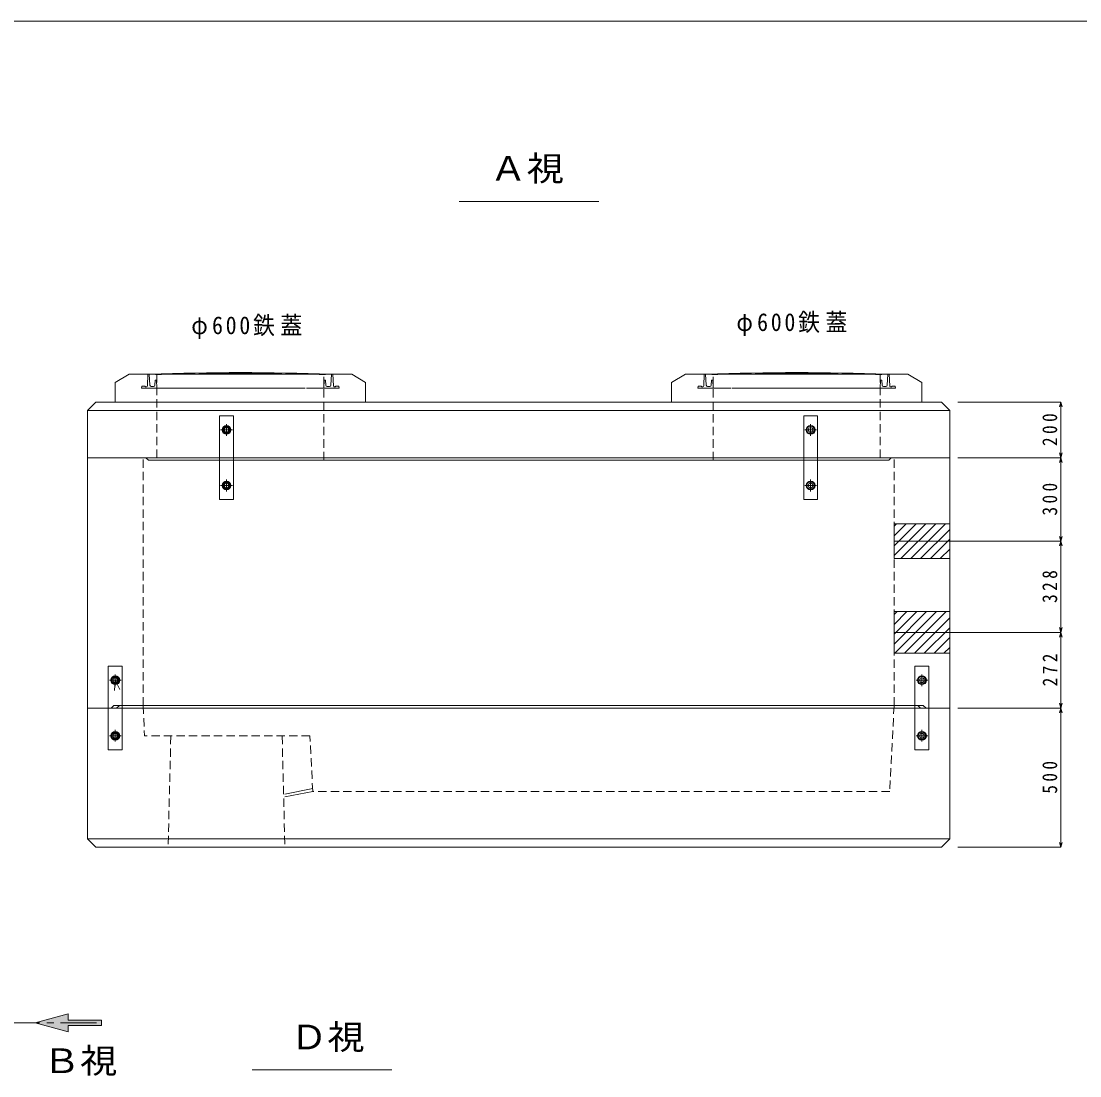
# Model space of a CAD drawing. Units: millimetres at full size, sheet at 1:25; details may follow other scales. Extents: x -16517 to 5598, y -6942 to 5880.
# Drawn here: x -1395 to 2411, y -269 to 3523 of the extents above; entities that cross this region are included whole.
import ezdxf
from ezdxf.enums import TextEntityAlignment as Align

# ---------------------------------------------------------------- set-up
doc = ezdxf.new("R2010")
doc.units = ezdxf.units.MM
doc.header["$LTSCALE"] = 25
for name, pattern in [('CHAIN1', [8, 5, -1, 1, -1]), ('CHAIN2', [12, 9, -1, 1, -1]), ('DASHED1', [1.8, 1.2, -0.6])]:
    doc.linetypes.add(name, pattern=pattern)
for name, color, linetype, lineweight in [('0-1_製品図', 4, 'Continuous', 9), ('0-3', 7, 'Continuous', 9), ('1-0', 7, 'Continuous', 9)]:
    doc.layers.add(name, color=color, linetype=linetype, lineweight=lineweight)
doc.styles.add('ＭＳ ゴシック', font='')
doc.styles.get('ＭＳ ゴシック').set_extended_font_data('MS Gothic')

msp = doc.modelspace()

# ---------------------------------------------------------------- linework, layer by layer
at = {"layer": '0-1_製品図', "color": 3}
for p, q in [((179.8, 2875.5), (681.59, 2875.5)), ((-1006.43, 2253.91), (-1056.43, 2223.91)), ((-206.43, 2253.91), (-1006.43, 2253.91)), ((-206.43, 2253.91), (-156.43, 2223.91)), ((993.57, 2253.91), (943.57, 2223.91)), ((993.57, 2253.91), (1793.57, 2253.91)), ((1793.57, 2253.91), (1843.57, 2223.91)), ((-1056.43, 2153.91), (-1056.43, 2223.91)), ((-156.43, 2153.91), (-156.43, 2223.91)), ((943.57, 2153.91), (943.57, 2223.91)), ((1843.57, 2153.91), (1843.57, 2223.91)), ((-1126.43, 2153.91), (-1156.43, 2123.91)), ((1943.57, 2123.91), (-1156.43, 2123.91)), ((-1156.43, 1953.91), (1943.57, 1953.91)), ((-946.43, 1953.91), (1733.57, 1953.91)), ((-1156.43, 1053.91), (-1071.43, 1053.91)), ((-1156.43, 1053.91), (-1156.43, 583.91)), ((1943.57, 1053.91), (-1100.13, 1053.91)), ((-1051.43, 1053.91), (-1041.43, 1062.91)), ((-956.43, 1062.91), (393.57, 1062.91)), ((1828.57, 1062.91), (393.57, 1062.91)), ((1838.57, 1053.91), (1828.57, 1062.91)), ((1943.57, 1053.91), (1858.57, 1053.91)), ((-1156.43, 583.91), (-1126.43, 553.91)), ((1943.57, 583.91), (-1156.43, 583.91)), ((-1126.43, 553.91), (393.57, 553.91)), ((-61.91, -247.38), (-563.7, -247.38))]:
    msp.add_line(p, q, dxfattribs=at)
at = {"layer": '0-1_製品図'}
for p, q in [((-931.75, 2214.08), (-934.43, 2253.91)), ((-281.12, 2214.08), (-278.43, 2253.91)), ((1068.25, 2214.08), (1065.57, 2253.91)), ((1718.88, 2214.08), (1721.57, 2253.91)), ((-960.56, 2210.06), (-961.43, 2203.91)), ((-959.57, 2210.91), (-949.43, 2210.91)), ((-949.43, 2210.91), (-947.43, 2208.91)), ((-943.82, 2208.91), (-947.43, 2208.91)), ((-918.62, 2209.41), (-926.76, 2209.41)), ((-913.63, 2214.09), (-912.43, 2232.41)), ((-907.93, 2232.41), (-912.43, 2232.41)), ((-906.43, 2203.91), (-907.93, 2232.41)), ((-306.43, 2203.91), (-304.93, 2232.41)), ((-304.93, 2232.41), (-300.43, 2232.41)), ((-299.24, 2214.09), (-300.43, 2232.41)), ((-294.25, 2209.41), (-286.11, 2209.41)), ((-269.04, 2208.91), (-265.43, 2208.91)), ((-263.43, 2210.91), (-265.43, 2208.91)), ((-253.3, 2210.91), (-263.43, 2210.91)), ((-252.31, 2210.06), (-251.43, 2203.91)), ((1039.44, 2210.06), (1038.57, 2203.91)), ((1040.43, 2210.91), (1050.57, 2210.91)), ((1050.57, 2210.91), (1052.57, 2208.91)), ((1056.18, 2208.91), (1052.57, 2208.91)), ((1081.38, 2209.41), (1073.24, 2209.41)), ((1086.37, 2214.09), (1087.57, 2232.41)), ((1092.07, 2232.41), (1087.57, 2232.41)), ((1093.57, 2203.91), (1092.07, 2232.41)), ((1693.57, 2203.91), (1695.07, 2232.41)), ((1695.07, 2232.41), (1699.57, 2232.41)), ((1700.76, 2214.09), (1699.57, 2232.41)), ((1705.75, 2209.41), (1713.89, 2209.41)), ((1730.96, 2208.91), (1734.57, 2208.91)), ((1736.57, 2210.91), (1734.57, 2208.91)), ((1746.7, 2210.91), (1736.57, 2210.91)), ((1747.69, 2210.06), (1748.57, 2203.91)), ((-373.16, 2203.91), (-961.43, 2203.91)), ((-368.97, 2203.91), (-251.43, 2203.91)), ((1156.1, 2203.91), (1038.57, 2203.91)), ((1160.3, 2203.91), (1748.57, 2203.91))]:
    msp.add_line(p, q, dxfattribs=at)
at = {"layer": '0-1_製品図', "color": 3, "lineweight": 18}
for p, q in [((-911.93, 2254.6), (-910.93, 2252.63)), ((-911.93, 2254.6), (-910.93, 2252.63)), ((-825.43, 2257.19), (-826.38, 2255.1)), ((-825.43, 2257.19), (-826.38, 2255.1)), ((-755.44, 2258.62), (-754.4, 2256.57)), ((-457.43, 2258.62), (-458.47, 2256.57)), ((-387.44, 2257.19), (-386.48, 2255.1)), ((-300.93, 2254.6), (-301.93, 2252.63)), ((1088.07, 2254.6), (1089.07, 2252.63)), ((1174.57, 2257.19), (1173.62, 2255.1)), ((1244.56, 2258.62), (1245.6, 2256.57)), ((1542.57, 2258.62), (1541.53, 2256.57)), ((1612.56, 2257.19), (1613.52, 2255.1)), ((1612.56, 2257.19), (1613.52, 2255.1)), ((1699.07, 2254.6), (1698.07, 2252.63)), ((1699.07, 2254.6), (1698.07, 2252.63))]:
    msp.add_line(p, q, dxfattribs=at)
at = {"layer": '0-1_製品図', "color": 7, "linetype": 'DASHED1'}
for p, q in [((-906.43, 2253.91), (-906.43, 1944.91)), ((-306.43, 1944.91), (-306.43, 2253.91)), ((1093.57, 1944.91), (1093.57, 2253.91)), ((1693.57, 2253.91), (1693.57, 1944.91)), ((-956.43, 1062.91), (-956.43, 1953.91)), ((1743.57, 1062.91), (1743.57, 1953.91)), ((-1071.43, 1053.91), (-1061.43, 1062.91)), ((1743.57, 1062.91), (-956.43, 1062.91)), ((-956.43, 1062.91), (-950.98, 953.91)), ((1743.57, 1062.91), (1728.12, 753.91)), ((1728.12, 753.91), (-346.43, 753.91))]:
    msp.add_line(p, q, dxfattribs=at)
at = {"layer": '0-1_製品図', "linetype": 'CHAIN1'}
for p, q in [((-656.43, 2074.91), (-656.43, 2032.91)), ((-656.43, 2073.91), (-656.43, 2033.91)), ((-656.43, 2073.55), (-656.43, 2034.28)), ((1443.57, 2074.91), (1443.57, 2032.91)), ((1443.57, 2073.55), (1443.57, 2034.28)), ((-677.43, 2053.91), (-635.43, 2053.91)), ((-676.43, 2053.91), (-636.43, 2053.91)), ((-676.07, 2053.91), (-636.8, 2053.91)), ((1464.57, 2053.91), (1422.57, 2053.91)), ((1463.2, 2053.91), (1423.93, 2053.91)), ((-656.43, 1874.91), (-656.43, 1832.91)), ((-656.43, 1873.91), (-656.43, 1833.91)), ((-656.43, 1873.55), (-656.43, 1834.28)), ((1443.57, 1874.91), (1443.57, 1832.91)), ((1443.57, 1873.55), (1443.57, 1834.28)), ((-677.43, 1853.91), (-635.43, 1853.91)), ((-636.43, 1853.91), (-676.43, 1853.91)), ((-676.07, 1853.91), (-636.8, 1853.91)), ((1464.57, 1853.91), (1422.57, 1853.91)), ((1463.2, 1853.91), (1423.93, 1853.91)), ((-1077.43, 1153.91), (-1035.43, 1153.91)), ((-1036.43, 1153.91), (-1076.43, 1153.91)), ((-1036.43, 1153.91), (-1076.43, 1153.91)), ((-1076.07, 1153.91), (-1036.8, 1153.91)), ((-1056.43, 1174.91), (-1056.43, 1132.91)), ((-1056.43, 1173.91), (-1056.43, 1133.91)), ((-1056.43, 1173.91), (-1056.43, 1133.91)), ((-1056.43, 1173.55), (-1056.43, 1134.28)), ((1864.57, 1153.91), (1822.57, 1153.91)), ((1863.2, 1153.91), (1823.93, 1153.91)), ((1843.57, 1174.91), (1843.57, 1132.91)), ((1843.57, 1173.55), (1843.57, 1134.28)), ((-1077.43, 953.91), (-1035.43, 953.91)), ((-1036.43, 953.91), (-1076.43, 953.91)), ((-1076.07, 953.91), (-1036.8, 953.91)), ((-1056.43, 974.91), (-1056.43, 932.91)), ((-1056.43, 973.91), (-1056.43, 933.91)), ((-1056.43, 973.55), (-1056.43, 934.28)), ((1864.57, 953.91), (1822.57, 953.91)), ((1863.2, 953.91), (1823.93, 953.91)), ((1843.57, 974.91), (1843.57, 932.91)), ((1843.57, 973.55), (1843.57, 934.28))]:
    msp.add_line(p, q, dxfattribs=at)
at = {"layer": '0-1_製品図', "color": 7}
for p, q in [((-642.93, 2061.71), (-656.43, 2069.5)), ((-642.93, 2046.12), (-642.93, 2061.71)), ((1430.07, 2061.71), (1443.57, 2069.5)), ((1430.07, 2046.12), (1430.07, 2061.71)), ((-642.93, 1861.71), (-656.43, 1869.5)), ((1430.07, 1861.71), (1443.57, 1869.5)), ((-642.93, 1846.12), (-642.93, 1861.71)), ((1430.07, 1846.12), (1430.07, 1861.71)), ((-1056.43, 1153.91), (-1058.77, 1116.49)), ((-1042.93, 1161.71), (-1056.43, 1169.5)), ((-1056.43, 1153.91), (-1039.74, 1120.33)), ((-1042.93, 1146.12), (-1042.93, 1161.71)), ((1830.07, 1161.71), (1843.57, 1169.5)), ((1830.07, 1146.12), (1830.07, 1161.71)), ((-1042.93, 961.71), (-1056.43, 969.5)), ((-1042.93, 946.12), (-1042.93, 961.71)), ((1830.07, 961.71), (1843.57, 969.5)), ((1830.07, 946.12), (1830.07, 961.71)), ((-346.43, 764.1), (-446.18, 744.65)), ((-346.43, 753.91), (-446.18, 734.46)), ((-1344.58, -78.03), (-1225.33, -46.07)), ((-1225.33, -68.03), (-1225.33, -46.07)), ((-1225.33, -68.03), (-1106.33, -68.03)), ((-1344.58, -78.03), (-1225.33, -109.98)), ((-1225.33, -109.98), (-1225.33, -88.03))]:
    msp.add_line(p, q, dxfattribs=at)
at = {"layer": '0-1_製品図', "linetype": 'DASHED1'}
for p, q in [((-856.43, 953.91), (-866.43, 553.91)), ((-456.43, 953.91), (-446.43, 553.91))]:
    msp.add_line(p, q, dxfattribs=at)
at = {"layer": '0-1_製品図', "color": 7, "linetype": 'CHAIN2'}
msp.add_line((-4852.72, -78.03), (-1123.33, -78.03), dxfattribs=at)
at = {"layer": '0-1_製品図'}
for points in [[(-934.43, 2253.91), (-938.95, 2253.91), (-940.83, 2211.78)], [(-278.43, 2253.91), (-273.91, 2253.91), (-272.04, 2211.78)], [(1065.57, 2253.91), (1061.05, 2253.91), (1059.17, 2211.78)], [(1721.57, 2253.91), (1726.09, 2253.91), (1727.96, 2211.78)]]:
    msp.add_lwpolyline(points, dxfattribs=at)
at = {"layer": '0-1_製品図', "color": 3}
for points in [[(1943.57, 2123.91), (1913.57, 2153.91), (-1126.43, 2153.91)], [(-1156.43, 2123.91), (-1156.43, 1953.91), (-946.43, 1953.91), (-937.43, 1944.91), (1724.57, 1944.91), (1733.57, 1953.91), (1943.57, 1953.91), (1943.57, 2123.91)], [(-1156.43, 1953.91), (-1156.43, 1053.91), (393.57, 1053.91)], [(1943.57, 1953.91), (1943.57, 1053.91), (393.57, 1053.91)], [(-1156.43, 1053.91), (-1051.43, 1053.91), (-1041.43, 1062.91), (-956.43, 1062.91)], [(1943.57, 1053.91), (1943.57, 583.91), (1913.57, 553.91), (393.57, 553.91)]]:
    msp.add_lwpolyline(points, dxfattribs=at)
at = {"layer": '0-1_製品図', "color": 7}
for points in [[(-631.43, 2103.91), (-681.43, 2103.91), (-681.43, 1803.91), (-631.43, 1803.91)], [(1418.57, 2103.91), (1468.57, 2103.91), (1468.57, 1803.91), (1418.57, 1803.91)], [(-1031.43, 1203.91), (-1081.43, 1203.91), (-1081.43, 903.91), (-1031.43, 903.91)], [(1818.57, 1203.91), (1868.57, 1203.91), (1868.57, 903.91), (1818.57, 903.91)]]:
    msp.add_lwpolyline(points, close=True, dxfattribs=at)
for points in [[(-656.43, 2069.5), (-669.93, 2061.71), (-669.93, 2046.12), (-656.43, 2038.33), (-642.93, 2046.12)], [(1443.57, 2069.5), (1457.07, 2061.71), (1457.07, 2046.12), (1443.57, 2038.33), (1430.07, 2046.12)], [(-656.43, 1869.5), (-669.93, 1861.71), (-669.93, 1846.12), (-656.43, 1838.33), (-642.93, 1846.12)], [(1443.57, 1869.5), (1457.07, 1861.71), (1457.07, 1846.12), (1443.57, 1838.33), (1430.07, 1846.12)], [(-1056.43, 1169.5), (-1069.93, 1161.71), (-1069.93, 1146.12), (-1056.43, 1138.33), (-1042.93, 1146.12)], [(1843.57, 1169.5), (1857.07, 1161.71), (1857.07, 1146.12), (1843.57, 1138.33), (1830.07, 1146.12)], [(-1056.43, 969.5), (-1069.93, 961.71), (-1069.93, 946.12), (-1056.43, 938.33), (-1042.93, 946.12)], [(1843.57, 969.5), (1857.07, 961.71), (1857.07, 946.12), (1843.57, 938.33), (1830.07, 946.12)], [(-1225.33, -88.03), (-1106.33, -88.03), (-1106.33, -68.03)]]:
    msp.add_lwpolyline(points, dxfattribs=at)
at = {"layer": '0-1_製品図', "color": 7, "linetype": 'DASHED1'}
for points in [[(-1071.43, 1053.91), (-1061.43, 1062.91), (-956.43, 1062.91)], [(1858.57, 1053.91), (1848.57, 1062.91), (1743.57, 1062.91)], [(-346.43, 753.91), (-356.43, 953.91), (-950.98, 953.91)]]:
    msp.add_lwpolyline(points, dxfattribs=at)
at = {"layer": '0-1_製品図', "color": 7}
for centre, radius in [((-656.43, 2053.91), 16), ((-656.43, 2053.91), 16), ((-656.43, 2053.91), 13.5), ((-656.43, 2053.91), 10), ((-656.43, 2053.91), 8.5), ((1443.57, 2053.91), 16), ((1443.57, 2053.91), 16), ((1443.57, 2053.91), 13.5), ((1443.57, 2053.91), 8.5), ((-656.43, 1853.91), 16), ((-656.43, 1853.91), 16), ((-656.43, 1853.91), 13.5), ((1443.57, 1853.91), 16), ((1443.57, 1853.91), 16), ((1443.57, 1853.91), 13.5), ((-656.43, 1853.91), 10), ((-656.43, 1853.91), 8.5), ((1443.57, 1853.91), 8.5), ((-1056.43, 1153.91), 16), ((-1056.43, 1153.91), 16), ((-1056.43, 1153.91), 13.5), ((-1056.43, 1153.91), 10), ((-1056.43, 1153.91), 10), ((-1056.43, 1153.91), 8.5), ((1843.57, 1153.91), 16), ((1843.57, 1153.91), 16), ((1843.57, 1153.91), 13.5), ((1843.57, 1153.91), 8.5), ((-1056.43, 953.91), 16), ((-1056.43, 953.91), 16), ((-1056.43, 953.91), 13.5), ((-1056.43, 953.91), 10), ((-1056.43, 953.91), 8.5), ((1843.57, 953.91), 16), ((1843.57, 953.91), 16), ((1843.57, 953.91), 13.5), ((1843.57, 953.91), 8.5)]:
    msp.add_circle(centre, radius, dxfattribs=at)
at = {"layer": '0-1_製品図'}
for centre in [(-656.43, 2053.91), (-656.43, 1853.91), (-1056.43, 1153.91), (-1056.43, 1153.91), (-1056.43, 953.91)]:
    msp.add_circle(centre, 8, dxfattribs=at)
at = {"layer": '0-1_製品図', "color": 3, "lineweight": 18}
for centre, radius, start, end in [((-606.43, -6740.22), 9000, 87.93054, 92.06946), ((-606.43, -6740.22), 8998, 91.4007, 91.9393), ((-606.43, -6740.22), 8998, 91.4007, 91.9393), ((-606.43, -6740.22), 8998, 89.05777, 90.94223), ((-606.43, -6740.22), 8998, 88.0607, 88.5993), ((1393.57, -6740.22), 9000, 87.93054, 92.06946), ((1393.57, -6740.22), 8998, 91.4007, 91.9393), ((1393.57, -6740.22), 8998, 89.05777, 90.94223), ((1393.57, -6740.22), 8998, 88.0607, 88.5993), ((1393.57, -6740.22), 8998, 88.0607, 88.5993)]:
    msp.add_arc(centre, radius, start, end, dxfattribs=at)
at = {"layer": '0-1_製品図'}
for centre, radius, start, end in [((-959.57, 2209.91), 1, 90, 171.86945), ((-943.82, 2211.91), 3, 270, 357.45486), ((-926.76, 2214.41), 5, 183.8567, 270), ((-918.62, 2214.41), 5, 270, 356.26851), ((-294.25, 2214.41), 5, 183.73149, 270), ((-286.11, 2214.41), 5, 270, 356.1433), ((-269.04, 2211.91), 3, 182.54514, 270), ((-253.3, 2209.91), 1, 8.13055, 90), ((1040.43, 2209.91), 1, 90, 171.86945), ((1056.18, 2211.91), 3, 270, 357.45486), ((1073.24, 2214.41), 5, 183.8567, 270), ((1081.38, 2214.41), 5, 270, 356.26851), ((1705.75, 2214.41), 5, 183.73149, 270), ((1713.89, 2214.41), 5, 270, 356.1433), ((1730.96, 2211.91), 3, 182.54514, 270), ((1746.7, 2209.91), 1, 8.13055, 90)]:
    msp.add_arc(centre, radius, start, end, dxfattribs=at)
at = {"layer": '0-1_製品図', "color": 8}
for points in [[(-1344.58, -78.03), (-1225.33, -46.07), (-1225.33, -68.03)], [(-1344.58, -78.03), (-1225.33, -68.03), (-1106.33, -68.03)], [(-1344.58, -78.03), (-1106.33, -68.03), (-1106.33, -88.03)], [(-1344.58, -78.03), (-1106.33, -88.03), (-1225.33, -88.03)], [(-1344.58, -78.03), (-1225.33, -88.03), (-1225.33, -109.98)]]:
    msp.add_solid(points, dxfattribs=at)
at = {"layer": '0-3', "color": 4}
for p, q in [((2343.12, 2153.91), (1972.66, 2153.91)), ((2343.12, 2153.91), (2338.59, 2137.01)), ((2343.12, 1953.91), (2343.12, 2153.91)), ((2343.12, 2153.91), (2347.65, 2137.01)), ((2343.12, 1953.91), (1972.66, 1953.91)), ((2343.12, 1953.91), (2338.59, 1970.82)), ((2343.12, 1953.91), (2338.59, 1937.01)), ((2343.12, 1953.91), (2347.65, 1970.82)), ((2343.12, 1653.91), (2343.12, 1953.91)), ((2343.12, 1953.91), (2347.65, 1937.01)), ((2343.12, 1653.91), (1743.57, 1653.91)), ((2343.12, 1653.91), (2338.59, 1670.82)), ((2343.12, 1653.91), (2338.59, 1637.01)), ((2343.12, 1653.91), (2347.65, 1670.82)), ((2343.12, 1325.91), (2343.12, 1653.91)), ((2343.12, 1653.91), (2347.65, 1637.01)), ((2343.12, 1325.91), (2338.59, 1342.82)), ((2343.12, 1325.91), (2347.65, 1342.82)), ((2343.12, 1325.91), (1743.57, 1325.91)), ((2343.12, 1325.91), (2338.59, 1309.01)), ((2343.12, 1053.91), (2343.12, 1325.91)), ((2343.12, 1325.91), (2347.65, 1309.01)), ((2343.12, 1053.91), (2338.59, 1070.82)), ((2343.12, 1053.91), (2347.65, 1070.82)), ((2343.12, 1053.91), (1972.66, 1053.91)), ((2343.12, 1053.91), (2338.59, 1037.01)), ((2343.12, 553.91), (2343.12, 1053.91)), ((2343.12, 1053.91), (2347.65, 1037.01)), ((2343.12, 553.91), (1972.66, 553.91)), ((2343.12, 553.91), (2338.59, 570.82)), ((2343.12, 553.91), (2347.65, 570.82))]:
    msp.add_line(p, q, dxfattribs=at)
at = {"layer": '0-3'}
for p, q in [((1743.57, 1591.41), (1743.57, 1716.41)), ((1743.57, 1716.41), (1943.57, 1716.41)), ((1743.57, 1716.41), (1943.57, 1716.41)), ((1743.57, 1602.15), (1857.84, 1716.41)), ((1743.57, 1637.5), (1822.48, 1716.41)), ((1743.57, 1672.86), (1787.12, 1716.41)), ((1743.57, 1708.21), (1751.77, 1716.41)), ((1768.19, 1591.41), (1893.19, 1716.41)), ((1803.55, 1591.41), (1928.55, 1716.41)), ((1943.57, 1716.41), (1943.57, 1591.41)), ((1838.9, 1591.41), (1943.57, 1696.08)), ((1874.26, 1591.41), (1943.57, 1660.72)), ((1909.61, 1591.41), (1943.57, 1625.37)), ((1743.57, 1591.41), (1943.57, 1591.41)), ((1943.57, 1591.41), (1743.57, 1591.41)), ((1743.57, 1400.91), (1743.57, 1250.91)), ((1943.57, 1400.91), (1743.57, 1400.91)), ((1743.57, 1283.95), (1860.53, 1400.91)), ((1743.57, 1319.3), (1825.18, 1400.91)), ((1743.57, 1354.66), (1789.82, 1400.91)), ((1743.57, 1390.01), (1754.47, 1400.91)), ((1745.89, 1250.91), (1895.89, 1400.91)), ((1781.24, 1250.91), (1931.24, 1400.91)), ((1816.6, 1250.91), (1943.57, 1377.88)), ((1943.57, 1250.91), (1943.57, 1400.91)), ((1851.95, 1250.91), (1943.57, 1342.53)), ((1887.31, 1250.91), (1943.57, 1307.17)), ((1922.67, 1250.91), (1943.57, 1271.82)), ((1943.57, 1250.91), (1743.57, 1250.91)), ((1743.57, 1250.91), (1943.57, 1250.91))]:
    msp.add_line(p, q, dxfattribs=at)
at = {"layer": '1-0', "color": 5}
msp.add_line((4973.06, 3523.32), (-4973.06, 3523.32), dxfattribs=at)

# ---------------------------------------------------------------- texts
at = {"layer": '0-1_製品図', "color": 7, "style": 'ＭＳ ゴシック', "width": 1.1}
for s, p in [('Ａ視', (290.05, 2922.73)), ('Ｄ視', (-426.56, -200.16)), ('Ｂ視', (-1315.62, -285.49))]:
    msp.add_text(s, height=88.86, dxfattribs=at).set_placement(p, align=Align.BOTTOM_LEFT)
at = {"layer": '0-1_製品図', "color": 7, "char_height": 64.15, "attachment_point": 7, "style": 'ＭＳ ゴシック'}
for insert in [(1176.53, 2391.88), (-783.12, 2380.56)]:
    msp.add_mtext('\\T1.25;\\W0.9;φ600鉄蓋', dxfattribs=dict(at, insert=insert))
at = {"layer": '0-3', "char_height": 53.46, "attachment_point": 7, "rotation": 90, "style": 'ＭＳ ゴシック'}
for s, insert in [('\\T1.4;\\W0.85;200', (2330.62, 1995.91)), ('\\T1.4;\\W0.85;300', (2330.62, 1745.91)), ('\\T1.4;\\W0.85;328', (2330.62, 1431.91)), ('\\T1.4;\\W0.85;272', (2330.62, 1131.91)), ('\\T1.4;\\W0.85;500', (2330.62, 745.91))]:
    msp.add_mtext(s, dxfattribs=dict(at, insert=insert))

doc.saveas('drawing.dxf')
